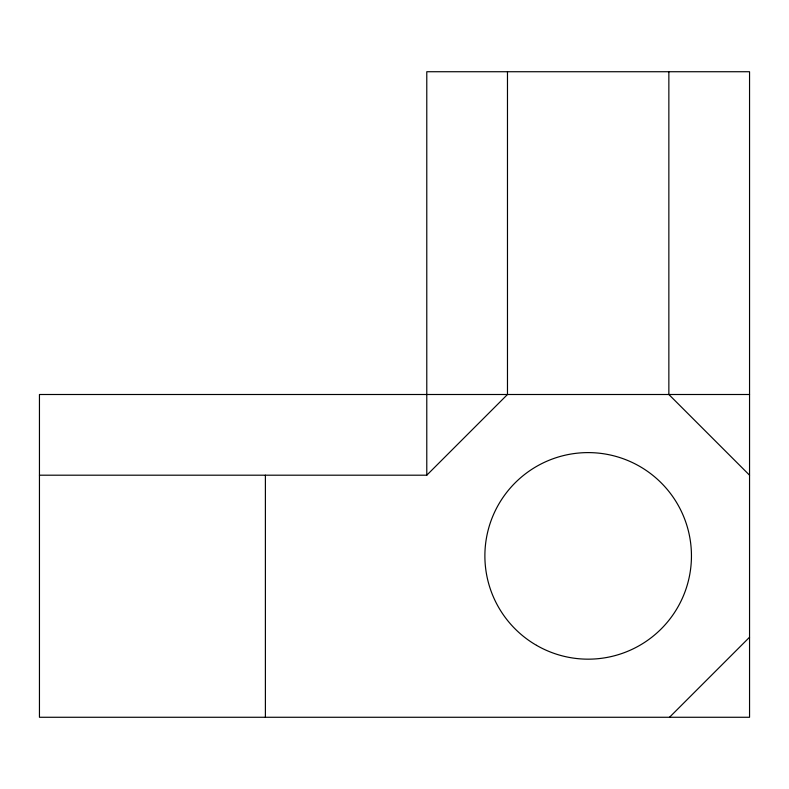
<?xml version="1.0" encoding="UTF-8"?>
<svg xmlns="http://www.w3.org/2000/svg" width="789" height="789" viewBox="0 0 789 789"><rect width="100%" height="100%" fill="white"/><g stroke="black" fill="none" stroke-linecap="round" stroke-linejoin="round"><path stroke-width="1.18" d="M39.45 475.195L426.78 475.195L507.475 394.5L507.475 71.73M669.506 717.27L749.55 637.226M749.55 394.5L39.45 394.5L39.45 717.27L749.55 717.27L749.55 71.73L426.78 71.73L426.78 475.195M749.55 475.195L668.855 394.5L668.855 71.73M265.39 475.195L265.39 717.27M536.52 645.333A103.29 103.29 0 0 0 691.45 555.89A103.29 103.29 0 0 0 536.52 466.437A103.29 103.29 0 0 0 536.52 645.333"/></g></svg>
